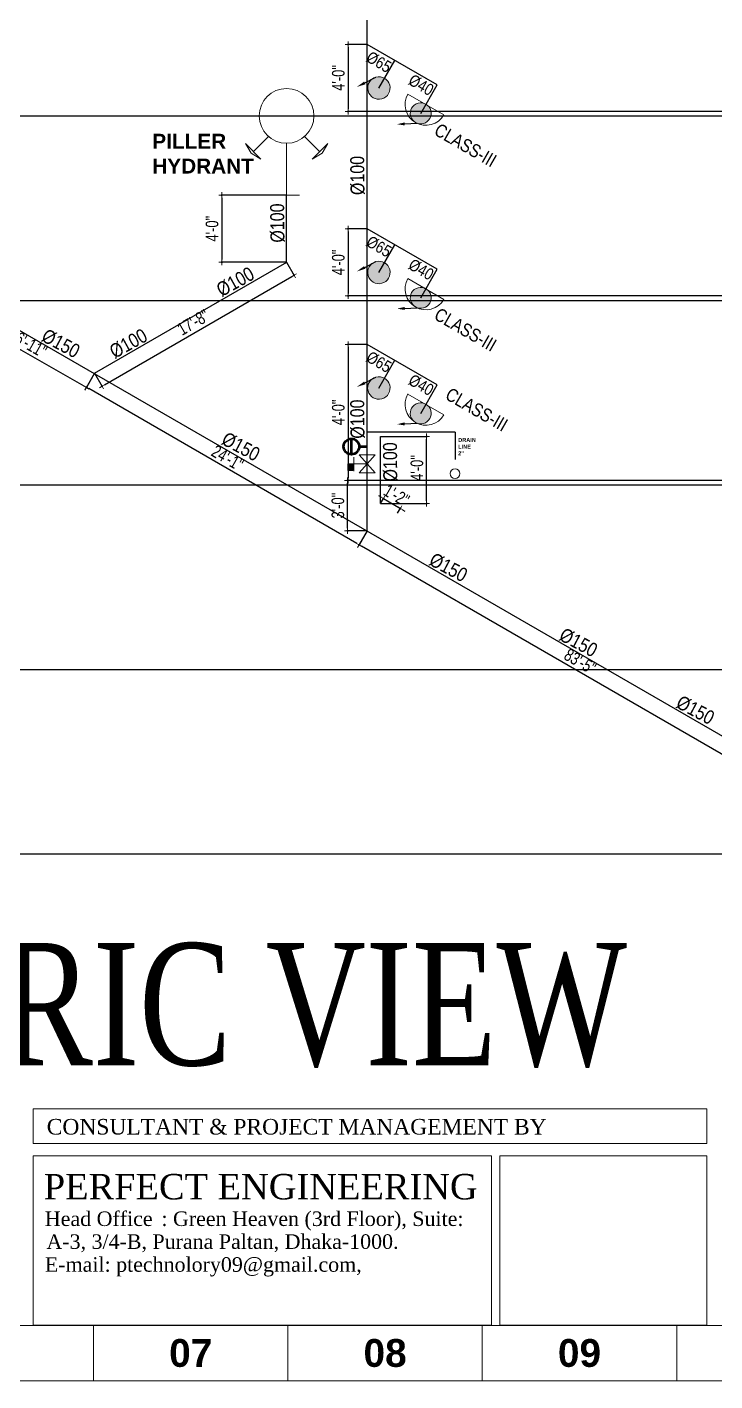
# Model space of a CAD drawing. Header units: inches. Extents: x -98933 to 1585249, y -3352739 to 192771.
# Drawn here: x 45162 to 45654, y 49108 to 50076 of the extents above; entities that cross this region are included whole.
import ezdxf

# ---------------------------------------------------------------- set-up
doc = ezdxf.new("R2010")
doc.units = ezdxf.units.IN
doc.header["$MEASUREMENT"] = 0
doc.header["$PDMODE"] = 35
doc.linetypes.add('CONTINOUS', pattern=[0])
doc.layers.get('0').update_dxf_attribs({"lineweight": 0})
doc.layers.get('Defpoints').update_dxf_attribs({"lineweight": 0})
for name, color, linetype, lineweight in [('DIM', 7, 'Continuous', 0), ('DIM 01', 250, 'Continuous', 9), ('FF-VALVES', 170, 'Continuous', 18), ('FPS- Pillar Hydrant', 1, 'Continuous', 25), ('Hydrant Pipe', 1, 'Continuous', 25), ('Inline', 7, 'Continuous', 0), ('Outline', 7, 'Continuous', 0), ('PIPE', 4, 'Continuous', 0), ('Pipe 150 mm', 1, 'Continuous', 25), ('pipe line', 1, 'Continuous', 25), ('Scale', 7, 'Continuous', 0), ('Scale_Text', 7, 'Continuous', 0), ('SYMBOL HYDRANT', 251, 'Continuous', 0), ('Text', 7, 'Continuous', 0), ('TEXT_TITLEBOX', 7, 'Continuous', 13), ('Titelblk', 7, 'Continuous', 25), ('TITLE', 7, 'Continuous', 20), ('TXT', 7, 'Continuous', 0)]:
    doc.layers.add(name, color=color, linetype=linetype, lineweight=lineweight)
doc.styles.add('ltcnbt', font='swisscl.ttf')
doc.styles.add('MON-01', font='ARIALN.TTF')
doc.styles.add('SHT-TEXT-1', font='times.ttf', dxfattribs={"height": 12})
doc.styles.get("Standard").update_dxf_attribs({"font": 'arialbd.ttf', "height": 24})
doc.styles.add('STYLE3', font='arial.ttf', dxfattribs={"width": 0.75})
doc.styles.add('TX 5', font='ARIALN.TTF')
doc.dimstyles.new('3_16', dxfattribs={"dimscale": 0.75, "dimtxt": 20, "dimasz": 2.5, "dimexe": 0.18, "dimexo": 0.0625, "dimgap": 0.125, "dimtad": 0, "dimdec": 0, "dimzin": 3, "dimdsep": 46, "dimlunit": 4, "dimtxsty": 'ltcnbt', "dimblk": 'D', "dimcen": 3, "dimclrt": 7, "dimadec": 0, "dimazin": 0, "dimtfac": 16, "dimtdec": 0, "dimtix": 1, "dimtmove": 0, "dimatfit": 3, "dimfxl": 1, "dimtvp": 0.75, "dimtolj": 1, "dimtzin": 0, "dimarcsym": 0})

# ---------------------------------------------------------------- blocks, each defined once
blk = doc.blocks.new('FPS- Pillar Hydrant')
at = {"layer": 'FPS- Pillar Hydrant', "lineweight": 0}
for p, q in [((-4332.11, -11785.13), (-4334.44, -11787.46)), ((-4332.24, -11785.1), (-4333.39, -11783.95)), ((-4333.39, -11783.95), (-4331.04, -11786.3)), ((-4333.39, -11783.95), (-4331.04, -11786.3)), ((-4331.95, -11784.81), (-4333.39, -11783.95)), ((-4331.04, -11786.3), (-4331.95, -11784.81)), ((-4325.55, -11792.25), (-4325.55, -11788.24)), ((-4333.42, -11790.19), (-4325.55, -11790.19)), ((-4325.55, -11790.19), (-4325.55, -11792.25)), ((-4332.11, -11795.24), (-4334.44, -11792.92)), ((-4333.39, -11796.43), (-4331.04, -11794.08)), ((-4333.39, -11796.43), (-4331.04, -11794.08)), ((-4331.04, -11794.08), (-4331.95, -11795.56)), ((-4332.24, -11795.27), (-4333.39, -11796.43)), ((-4331.95, -11795.56), (-4333.39, -11796.43))]:
    blk.add_line(p, q, dxfattribs=at)
blk.add_circle((-4337.58, -11790.19), 4.16, dxfattribs=at)
blk = doc.blocks.new('D')
at = {"layer": 'DIM'}
for q in [(-1.125, 0), (0, 1.125), (1.125, 0), (0, -1.125)]:
    blk.add_line((0, 0), q, dxfattribs=at)
at = {"layer": 'DIM', "color": 6, "const_width": 0.375}
blk.add_lwpolyline([(-0.1875, 0, 1), (0.1875, 0, 1)], format="xyb", close=True, dxfattribs=at)
blk = doc.blocks.new('*D280')
at = {"layer": 'Defpoints', "color": 0, "transparency": 16777216}
for p in [(45347.78, 49956.01, 0), (45301.36, 49908.01), (45347.78, 49908.01, 0)]:
    blk.add_point(p, dxfattribs=at)
at = {"layer": 'DIM 01', "color": 0, "lineweight": -2, "transparency": 16777216}
for p, q in [((45347.73, 49956.01), (45301.22, 49956.01)), ((45301.36, 49954.13), (45301.36, 49909.88)), ((45347.73, 49908.01), (45301.22, 49908.01))]:
    blk.add_line(p, q, dxfattribs=at)
at = {"layer": 'DIM 01', "color": 0, "lineweight": -2, "transparency": 16777216, "xscale": 1.875, "yscale": 1.875, "zscale": 1.875}
for p, rotation in [((45301.36, 49956.01), 90), ((45301.36, 49908.01), 270)]:
    blk.add_blockref('D', p, dxfattribs=dict(at, rotation=rotation))
at = {"layer": 'DIM 01', "color": 7, "lineweight": -2, "transparency": 16777216, "insert": (45294.44, 49932.01), "char_height": 9, "attachment_point": 5, "rotation": 90, "style": 'ltcnbt'}
blk.add_mtext('\\A1;4\'-0"', dxfattribs=at)
blk = doc.blocks.new('PAGE')
at = {"layer": 'Inline', "color": 252, "lineweight": 15}
blk.add_lwpolyline([(178051640.63, 22656441.11), (178051640.63, 22657235.79), (178050505.36, 22657235.79), (178050505.36, 22656441.11)], close=True, dxfattribs=at)
at = {"layer": 'Outline', "color": 252, "lineweight": 15}
blk.add_line((178050483.42, 22656424.24), (178051662.57, 22656424.24), dxfattribs=at)
at = {"layer": 'Scale', "color": 252, "lineweight": 9}
for p, q in [((178050837.01, 22656424.24), (178050837.01, 22656441.11)), ((178050896, 22656424.24), (178050896, 22656441.11)), ((178050955, 22656424.24), (178050955, 22656441.11)), ((178051014, 22656424.24), (178051014, 22656441.11))]:
    blk.add_line(p, q, dxfattribs=at)
at = {"layer": 'Scale_Text', "color": 252, "lineweight": 13, "char_height": 8.435, "width": 2.5102, "attachment_point": 5}
for s, insert in [('07', (178050866.5, 22656432.67)), ('08', (178050925.5, 22656432.67)), ('09', (178050984.5, 22656432.67))]:
    blk.add_mtext(s, dxfattribs=dict(at, insert=insert))
blk = doc.blocks.new('Title')
at = {"layer": 'Titelblk', "color": 3, "linetype": 'Continuous', "lineweight": 0, "xscale": 3.014611567961765, "yscale": 3.014611567959946, "zscale": 3.014611567966516}
blk.add_blockref('PAGE', (-536855255.8, -68388224), dxfattribs=at)
blk = doc.blocks.new('*D807')
at = {"layer": 'Defpoints', "color": 0, "transparency": 16777216}
for p in [(45415.04, 49783.38, 0), (45448.02, 49783.38), (45415.04, 49735.38, 0)]:
    blk.add_point(p, dxfattribs=at)
at = {"layer": 'DIM 01', "color": 0, "lineweight": -2, "transparency": 16777216}
for p, q in [((45415.09, 49783.38), (45448.15, 49783.38)), ((45448.02, 49737.26), (45448.02, 49781.51)), ((45415.09, 49735.38), (45448.15, 49735.38))]:
    blk.add_line(p, q, dxfattribs=at)
at = {"layer": 'DIM 01', "color": 0, "lineweight": -2, "transparency": 16777216, "xscale": 1.875, "yscale": 1.875, "zscale": 1.875}
for p, rotation in [((45448.02, 49783.38), 90), ((45448.02, 49735.38), 270)]:
    blk.add_blockref('D', p, dxfattribs=dict(at, rotation=rotation))
at = {"layer": 'DIM 01', "color": 7, "lineweight": -2, "transparency": 16777216, "insert": (45441.1, 49760.82), "char_height": 9, "attachment_point": 5, "rotation": 90, "style": 'ltcnbt'}
blk.add_mtext('\\A1;4\'-0"', dxfattribs=at)
blk = doc.blocks.new('A$C47DA282D')
at = {"lineweight": -2}
h = blk.add_hatch(color=5, dxfattribs=at)
h.dxf.hatch_style = 1
h.paths.add_polyline_path([(205, 118), (169, 118), (169, 69), (205, 69)])
at = {"color": 1, "lineweight": 20, "ltscale": 2}
for p, q in [((0, 138), (122, 138)), ((122, 0), (0, 138)), ((0, 0), (122, 138)), ((161, 19), (161, 125)), ((61, 69), (205, 69)), ((122, 0), (0, 0))]:
    blk.add_line(p, q, dxfattribs=at)
at = {"lineweight": -2}
blk.add_lwpolyline([(205, 69), (169, 69), (169, 118), (205, 118)], close=True, dxfattribs=at)
blk = doc.blocks.new('*D808')
at = {"layer": 'Defpoints', "color": 0, "transparency": 16777216}
for p in [(45415.04, 49735.38, 0), (45429.2, 49731.9), (45427.17, 49728.38, 0)]:
    blk.add_point(p, dxfattribs=at)
at = {"layer": 'DIM 01', "color": 0, "lineweight": -2, "transparency": 16777216}
for p, q in [((45415.45, 49739.83), (45413.82, 49740.77)), ((45415.07, 49735.43), (45417.14, 49739.01)), ((45417.07, 49738.9), (45429.2, 49731.9)), ((45427.19, 49728.43), (45429.26, 49732.01)), ((45430.82, 49730.96), (45432.44, 49730.02))]:
    blk.add_line(p, q, dxfattribs=at)
at = {"layer": 'DIM 01', "color": 0, "lineweight": -2, "transparency": 16777216, "xscale": 1.875, "yscale": 1.875, "zscale": 1.875}
for p, rotation in [((45417.07, 49738.9), 329.9999999999972), ((45429.2, 49731.9), 149.9999999999971)]:
    blk.add_blockref('D', p, dxfattribs=dict(at, rotation=rotation))
at = {"layer": 'DIM 01', "color": 7, "lineweight": -2, "transparency": 16777216, "insert": (45426.52, 49741.26), "char_height": 9, "attachment_point": 5, "rotation": 330, "style": 'ltcnbt'}
blk.add_mtext('\\A1;1\'-2"', dxfattribs=at)
blk = doc.blocks.new('*D809')
at = {"layer": 'Defpoints', "color": 0, "transparency": 16777216}
for p in [(45391.43, 49751.88), (45405.52, 49751.88, 0), (45405.52, 49715.88, 0)]:
    blk.add_point(p, dxfattribs=at)
at = {"layer": 'DIM 01', "color": 0, "lineweight": -2, "transparency": 16777216}
for p, q in [((45405.47, 49751.88), (45391.29, 49751.88)), ((45391.43, 49717.76), (45391.43, 49750.01)), ((45405.47, 49715.88), (45391.29, 49715.88))]:
    blk.add_line(p, q, dxfattribs=at)
at = {"layer": 'DIM 01', "color": 0, "lineweight": -2, "transparency": 16777216, "xscale": 1.875, "yscale": 1.875, "zscale": 1.875}
for p, rotation in [((45391.43, 49751.88), 90), ((45391.43, 49715.88), 270)]:
    blk.add_blockref('D', p, dxfattribs=dict(at, rotation=rotation))
at = {"layer": 'DIM 01', "color": 7, "lineweight": -2, "transparency": 16777216, "insert": (45384.51, 49733.88), "char_height": 9, "attachment_point": 5, "rotation": 90, "style": 'ltcnbt'}
blk.add_mtext('\\A1;3\'-0"', dxfattribs=at)
blk = doc.blocks.new('1')
at = {"layer": 'pipe line'}
h = blk.add_hatch(color=256, dxfattribs=at)
edge = h.paths.add_edge_path()
edge.add_ellipse((20904, 9121.3), major_axis=(7.71, 7.71), ratio=1, start_angle=225, end_angle=405, ccw=False)
edge.add_ellipse((20904, 9121.3), major_axis=(7.71, 7.71), ratio=1, start_angle=45, end_angle=225, ccw=False)
at = {"layer": 'Hydrant Pipe', "lineweight": 5}
blk.add_ellipse((20904, 9121.3), major_axis=(-7.71, 7.71), ratio=1, start_param=2.356194490192165, end_param=8.63937979737175, dxfattribs=at)
at = {"layer": 'pipe line'}
blk.add_line((20889.7, 9118.7), (20896.3, 9129), dxfattribs=at)
blk.add_solid([(20888.5, 9119.5), (20884.9, 9111.4), (20890.9, 9117.9)], dxfattribs=at)
blk = doc.blocks.new('2')
h = blk.add_hatch(color=1)
edge = h.paths.add_edge_path()
edge.add_ellipse((20874.5, 9118.5), major_axis=(7.2, 7.2), ratio=1, start_angle=45.0189, end_angle=225.0189, ccw=False)
edge.add_ellipse((20874.5, 9118.5), major_axis=(7.2, 7.2), ratio=1, start_angle=225.0189, end_angle=405.0189, ccw=False)
at = {"color": 1}
blk.add_ellipse((20874.5, 9118.5), major_axis=(-7.2, 7.2), ratio=1, start_param=2.356194490192194, end_param=8.63937979737178, dxfattribs=at)
at = {"layer": 'Hydrant Pipe', "lineweight": 5}
blk.add_line((20884.5, 9138.7), (20884.5, 9098.3), dxfattribs=at)
blk.add_ellipse((20884.5, 9118.5), major_axis=(-14.3, 14.3), ratio=1, start_param=-0.785067, end_param=2.356525, dxfattribs=at)
at = {"layer": 'pipe line'}
blk.add_line((20857.8, 9110.1), (20864.5, 9120.4), dxfattribs=at)
blk.add_solid([(20856.5, 9110.8), (20853.9, 9103.9), (20859.2, 9109.5)], dxfattribs=at)
blk = doc.blocks.new('SS')
at = {"layer": 'PIPE', "lineweight": -2}
for points in [[(-42579.74, 19893.38), (-42579.74, 19904.15)], [(-42563.29, 19893.05), (-42563.29, 19904.15)]]:
    blk.add_lwpolyline(points, dxfattribs=at)
at = {"layer": 'Pipe 150 mm', "lineweight": -2, "ltscale": 100000}
blk.add_line((-42563.29, 19904.15), (-42590.47, 19904.15), dxfattribs=at)
at = {"layer": 'PIPE', "color": 8, "lineweight": -2, "xscale": 0.3465627753612353, "yscale": 0.3465627753757872, "zscale": 0.3465627753702641}
blk.add_blockref('1', (-49824.3, 16732.3), dxfattribs=at)
at = {"layer": 'PIPE', "color": 8, "lineweight": -2, "xscale": -0.3465627753757872, "yscale": 0.3465627753757872, "zscale": 0.3465627753702641, "rotation": 270}
blk.add_blockref('2', (-45723.41, 12658.73), dxfattribs=at)
at = {"layer": 'TXT', "color": 7, "lineweight": -2, "style": 'MON-01'}
for s, height, p in [('%%C65', 3.93, (-42588.35, 19899.06)), ('%%C40', 3.93, (-42572.19, 19899.46)), ('CLASS-III', 4.462, (-42556.23, 19889.11))]:
    blk.add_text(s, height=height, dxfattribs=at).set_placement(p)
blk = doc.blocks.new('*D813')
at = {"layer": 'Defpoints', "color": 0, "transparency": 16777216}
for p in [(45405.52, 50063.88, 0), (45391.76, 50015.88), (45405.52, 50015.88, 0)]:
    blk.add_point(p, dxfattribs=at)
at = {"layer": 'DIM 01', "color": 0, "lineweight": -2, "transparency": 16777216}
for p, q in [((45405.47, 50063.88), (45391.62, 50063.88)), ((45391.76, 50062.01), (45391.76, 50017.76)), ((45405.47, 50015.88), (45391.62, 50015.88))]:
    blk.add_line(p, q, dxfattribs=at)
at = {"layer": 'DIM 01', "color": 0, "lineweight": -2, "transparency": 16777216, "xscale": 1.875, "yscale": 1.875, "zscale": 1.875}
for p, rotation in [((45391.76, 50063.88), 90), ((45391.76, 50015.88), 270)]:
    blk.add_blockref('D', p, dxfattribs=dict(at, rotation=rotation))
at = {"layer": 'DIM 01', "color": 7, "lineweight": -2, "transparency": 16777216, "insert": (45384.84, 50039.88), "char_height": 9, "attachment_point": 5, "rotation": 90, "style": 'ltcnbt'}
blk.add_mtext('\\A1;4\'-0"', dxfattribs=at)
blk = doc.blocks.new('*D814')
at = {"layer": 'Defpoints', "color": 0, "transparency": 16777216}
for p in [(45405.52, 49931.88, 0), (45391.76, 49883.88), (45405.52, 49883.88, 0)]:
    blk.add_point(p, dxfattribs=at)
at = {"layer": 'DIM 01', "color": 0, "lineweight": -2, "transparency": 16777216}
for p, q in [((45405.47, 49931.88), (45391.62, 49931.88)), ((45391.76, 49930.01), (45391.76, 49885.76)), ((45405.47, 49883.88), (45391.62, 49883.88))]:
    blk.add_line(p, q, dxfattribs=at)
at = {"layer": 'DIM 01', "color": 0, "lineweight": -2, "transparency": 16777216, "xscale": 1.875, "yscale": 1.875, "zscale": 1.875}
for p, rotation in [((45391.76, 49931.88), 90), ((45391.76, 49883.88), 270)]:
    blk.add_blockref('D', p, dxfattribs=dict(at, rotation=rotation))
at = {"layer": 'DIM 01', "color": 7, "lineweight": -2, "transparency": 16777216, "insert": (45384.84, 49907.88), "char_height": 9, "attachment_point": 5, "rotation": 90, "style": 'ltcnbt'}
blk.add_mtext('\\A1;4\'-0"', dxfattribs=at)
blk = doc.blocks.new('ball.v')
at = {"color": 7, "linetype": 'ByBlock', "lineweight": 13, "const_width": 1}
for points in [[(386990, 646713), (386687, 646713)], [(386990, 646537), (386990, 646888)], [(387146, 646537), (387146, 646995), (387395, 646995)], [(387302, 646537), (387302, 646888)], [(387302, 646713), (387601, 646713)]]:
    blk.add_lwpolyline(points, dxfattribs=at)
at = {"color": 7, "linetype": 'CONTINOUS'}
blk.add_circle((387146, 646713), 156, dxfattribs=at)
blk = doc.blocks.new('sswy')
at = {"color": 1, "lineweight": 50}
for p, q in [((-252715.6, 148513.7), (-252753.9, 148513.7)), ((-252678.3, 148551), (-252678.3, 148476.4))]:
    blk.add_line(p, q, dxfattribs=at)
blk.add_circle((-252678.3, 148513.7), 37.3, dxfattribs=at)
blk = doc.blocks.new('*D815')
at = {"layer": 'Defpoints', "color": 0, "transparency": 16777216}
for p in [(45405.52, 49849.25, 0), (45391.76, 49751.88), (45405.52, 49751.88, 0)]:
    blk.add_point(p, dxfattribs=at)
at = {"layer": 'DIM 01', "color": 0, "lineweight": -2, "transparency": 16777216}
for p, q in [((45405.47, 49849.25), (45391.62, 49849.25)), ((45391.76, 49847.38), (45391.76, 49753.76)), ((45405.47, 49751.88), (45391.62, 49751.88))]:
    blk.add_line(p, q, dxfattribs=at)
at = {"layer": 'DIM 01', "color": 0, "lineweight": -2, "transparency": 16777216, "xscale": 1.875, "yscale": 1.875, "zscale": 1.875}
for p, rotation in [((45391.76, 49849.25), 90), ((45391.76, 49751.88), 270)]:
    blk.add_blockref('D', p, dxfattribs=dict(at, rotation=rotation))
at = {"layer": 'DIM 01', "color": 7, "lineweight": -2, "transparency": 16777216, "insert": (45384.84, 49800.57), "char_height": 9, "attachment_point": 5, "rotation": 90, "style": 'ltcnbt'}
blk.add_mtext('\\A1;4\'-0"', dxfattribs=at)
blk = doc.blocks.new('*D826')
at = {"layer": 'Defpoints', "color": 0, "transparency": 16777216}
for p in [(45405.47, 49715.88, 0), (45399.65, 49705.81), (45715.18, 49537.05, 0)]:
    blk.add_point(p, dxfattribs=at)
at = {"layer": 'DIM 01', "color": 0, "lineweight": -2, "transparency": 16777216}
for p, q in [((45405.45, 49715.84), (45399.59, 49705.69)), ((45707.73, 49527.91), (45401.28, 49704.87)), ((45715.15, 49537.01), (45709.29, 49526.86))]:
    blk.add_line(p, q, dxfattribs=at)
at = {"layer": 'DIM 01', "color": 0, "lineweight": -2, "transparency": 16777216, "xscale": 1.875, "yscale": 1.875, "zscale": 1.875}
for p, rotation in [((45399.65, 49705.81), 149.9962450677195), ((45709.36, 49526.97), 329.9962450677194)]:
    blk.add_blockref('D', p, dxfattribs=dict(at, rotation=rotation))
at = {"layer": 'DIM 01', "color": 7, "lineweight": -2, "transparency": 16777216, "insert": (45557.97, 49622.39), "char_height": 9, "attachment_point": 5, "rotation": 329.99625, "style": 'ltcnbt'}
blk.add_mtext('\\A1;83\'-5"', dxfattribs=at)
blk = doc.blocks.new('*D827')
at = {"layer": 'Defpoints', "color": 0, "transparency": 16777216}
for p in [(45210.31, 49828.61, 0), (45204.48, 49818.52), (45405.52, 49715.88, 0)]:
    blk.add_point(p, dxfattribs=at)
at = {"layer": 'DIM 01', "color": 0, "lineweight": -2, "transparency": 16777216}
for p, q in [((45210.29, 49828.57), (45204.42, 49818.4)), ((45398.06, 49706.73), (45206.11, 49817.58)), ((45405.5, 49715.84), (45399.62, 49705.67))]:
    blk.add_line(p, q, dxfattribs=at)
at = {"layer": 'DIM 01', "color": 0, "lineweight": -2, "transparency": 16777216, "xscale": 1.875, "yscale": 1.875, "zscale": 1.875}
for p, rotation in [((45204.48, 49818.52), 149.9940426921015), ((45399.69, 49705.79), 329.9940426921015)]:
    blk.add_blockref('D', p, dxfattribs=dict(at, rotation=rotation))
at = {"layer": 'DIM 01', "color": 7, "lineweight": -2, "transparency": 16777216, "insert": (45305.47, 49768.02), "char_height": 9, "attachment_point": 5, "rotation": 329.99404, "style": 'ltcnbt'}
blk.add_mtext('\\A1;24\'-1"', dxfattribs=at)
blk = doc.blocks.new('*D828')
at = {"layer": 'Defpoints', "color": 0, "transparency": 16777216}
for p in [(45119.59, 49880.42, 0), (45113.71, 49870.13), (45210.31, 49828.61, 0)]:
    blk.add_point(p, dxfattribs=at)
at = {"layer": 'DIM 01', "color": 0, "lineweight": -2, "transparency": 16777216}
for p, q in [((45119.57, 49880.38), (45113.64, 49870.01)), ((45202.81, 49819.25), (45115.34, 49869.2)), ((45210.29, 49828.57), (45204.37, 49818.2))]:
    blk.add_line(p, q, dxfattribs=at)
at = {"layer": 'DIM 01', "color": 0, "lineweight": -2, "transparency": 16777216, "xscale": 1.875, "yscale": 1.875, "zscale": 1.875}
for p, rotation in [((45113.71, 49870.13), 150.2703590381772), ((45204.44, 49818.32), 330.2703590381772)]:
    blk.add_blockref('D', p, dxfattribs=dict(at, rotation=rotation))
at = {"layer": 'DIM 01', "color": 7, "lineweight": -2, "transparency": 16777216, "insert": (45162.5, 49850.23), "char_height": 9, "attachment_point": 5, "rotation": 330.27036, "style": 'ltcnbt'}
blk.add_mtext('\\A1;56\'-11"', dxfattribs=at)
blk = doc.blocks.new('*D829')
at = {"layer": 'Defpoints', "color": 0, "transparency": 16777216}
for p in [(45347.73, 49908.01, 0), (45353.1, 49898.71), (45210.31, 49828.61, 0)]:
    blk.add_point(p, dxfattribs=at)
at = {"layer": 'DIM 01', "color": 0, "lineweight": -2, "transparency": 16777216}
for p, q in [((45347.76, 49907.96), (45353.17, 49898.6)), ((45217.31, 49820.26), (45351.48, 49897.78)), ((45210.34, 49828.57), (45215.75, 49819.2))]:
    blk.add_line(p, q, dxfattribs=at)
at = {"layer": 'DIM 01', "color": 0, "lineweight": -2, "transparency": 16777216, "xscale": 1.875, "yscale": 1.875, "zscale": 1.875}
for p, rotation in [((45353.1, 49898.71), 30.01692300216946), ((45215.68, 49819.32), 210.0169230021695)]:
    blk.add_blockref('D', p, dxfattribs=dict(at, rotation=rotation))
at = {"layer": 'DIM 01', "color": 7, "lineweight": -2, "transparency": 16777216, "insert": (45280.93, 49865), "char_height": 9, "attachment_point": 5, "rotation": 30.01692, "style": 'ltcnbt'}
blk.add_mtext('\\A1;17\'-8"', dxfattribs=at)

msp = doc.modelspace()

# ---------------------------------------------------------------- linework, layer by layer
at = {"layer": 'DIM 01', "lineweight": -2}
for p, q in [((45868.78, 50012.42, 0), (44764.09, 50012.42, 0)), ((46092.59, 50015.88, 0), (45405.47, 50015.88, 0)), ((45868.78, 49880.42, 0), (44764.09, 49880.42, 0)), ((46092.59, 49883.88, 0), (45405.47, 49883.88, 0)), ((46092.59, 49751.88, 0), (45405.47, 49751.88, 0)), ((45868.78, 49748.42, 0), (44764.09, 49748.42)), ((45868.77, 49616.42, 0), (44764.09, 49616.42, 0)), ((45868.77, 49484.42, 0), (44764.09, 49484.42, 0))]:
    msp.add_line(p, q, dxfattribs=at)
at = {"layer": 'PIPE', "lineweight": -2, "elevation": 0}
for points in [[(45413.84, 49818.01), (45425.29, 49837.84)], [(45443.78, 49799.9), (45455.59, 49820.35)]]:
    msp.add_lwpolyline(points, dxfattribs=at)
at = {"layer": 'Pipe 150 mm', "lineweight": -2}
for p, q in [((45405.52, 49715.88, 0), (45405.52, 50619.51, 0)), ((45347.78, 49908.01, 0), (45347.78, 49956.01, 0)), ((45210.31, 49828.61, 0), (45347.83, 49908.01, 0)), ((45882.82, 49440.29, 0), (45119.59, 49880.42, 0)), ((45415.04, 49735.38, 0), (45415.04, 49783.38, 0))]:
    msp.add_line(p, q, dxfattribs=at)
at = {"layer": 'Pipe 150 mm', "lineweight": -2, "ltscale": 100000}
msp.add_line((45455.59, 49820.35, 0), (45405.52, 49849.25, 0), dxfattribs=at)
at = {"layer": 'pipe line', "lineweight": -2, "ltscale": 0.5}
for q in [(45405.52, 49786.34, 0), (45468.37, 49766.97, 0)]:
    msp.add_line((45468.37, 49786.34, 0), q, dxfattribs=at)
at = {"layer": 'TEXT_TITLEBOX'}
for p, q in [((45166.33, 49277.43), (45166.33, 49302.34)), ((45166.33, 49302.34), (45648.6, 49302.34)), ((45648.6, 49302.34), (45648.6, 49277.43)), ((45648.6, 49277.43), (45166.33, 49277.43)), ((45166.36, 49147.4), (45166.36, 49268.69)), ((45166.36, 49268.69), (45494.37, 49268.69)), ((45494.37, 49268.69), (45494.37, 49147.4)), ((45500.33, 49147.4), (45500.33, 49268.69)), ((45500.33, 49268.69), (45648.65, 49268.69)), ((45648.65, 49268.69), (45648.65, 49147.4)), ((45494.37, 49147.4), (45166.36, 49147.4)), ((45648.65, 49147.4), (45500.33, 49147.4))]:
    msp.add_line(p, q, dxfattribs=at)

# ---------------------------------------------------------------- block references
at = {"lineweight": -2, "xscale": 0.1502146920538507, "yscale": 0.1502146920538507, "zscale": 0.1502146920587906, "rotation": 180}
msp.add_blockref('sswy', (7438.17, 72085.09, 0), dxfattribs=at)
at = {"layer": 'DIM', "lineweight": -3, "xscale": 4.715091585123446, "yscale": 4.715091583988396, "zscale": 4.715091585974162, "rotation": 270}
msp.add_blockref('FPS- Pillar Hydrant', (100939.59, 29560.62, 0), dxfattribs=at)
at = {"layer": 'FF-VALVES', "lineweight": -2, "xscale": 0.0949106506886892, "yscale": 0.09491065121255815, "zscale": 0.0949106511442963, "rotation": 180}
msp.add_blockref('A$C47DA282D', (45411.26, 49770.32, 0), dxfattribs=at)
at = {"layer": 'PIPE', "color": 8, "lineweight": -2, "yscale": 0.7369957973228338, "zscale": 0.7369957973098616}
for name, p, xscale, rotation in [('1', (28710.52, 51699.4, 0), 0.7369957972964372, 330.0000000005502), ('2', (31931.64, 39836.76, 0), -0.7369957973226166, 240.0000000004189)]:
    msp.add_blockref(name, p, dxfattribs=dict(at, xscale=xscale, rotation=rotation))
at = {"layer": 'Pipe 150 mm', "xscale": 2.12658672449988, "yscale": 2.126586724509252, "zscale": 2.126586724491467, "rotation": 330.0000000003069}
for p in [(102679.51, -31879.32, 0), (102679.51, -32011.32, 0)]:
    msp.add_blockref('SS', p, dxfattribs=at)
at = {"layer": 'SYMBOL HYDRANT', "color": 0, "lineweight": 0, "xscale": -0.02220112050417811, "yscale": 0.02220112047507428, "zscale": 0.02220112051298021, "rotation": 90}
msp.add_blockref('ball.v', (59826.12, 58351.84, 0), dxfattribs=at)
at = {"layer": 'TITLE', "xscale": 0.7823455410753013, "yscale": 0.7823455410753013, "zscale": 0.7823455346014935}
msp.add_blockref('Title', (124338.27, 117879.99), dxfattribs=at)

# ---------------------------------------------------------------- texts
at = {"lineweight": -2, "attachment_point": 1}
for s, insert, char_height, width in [('PILLER HYDRANT', (45251.59, 49999.92), 10.6598, 39.7693), ("DRAIN LINE 2''", (45470.6, 49782.29, 0), 2.8599, 10.6697)]:
    msp.add_mtext(s, dxfattribs=dict(at, insert=insert, char_height=char_height, width=width))
at = {"layer": 'Text', "lineweight": -2, "char_height": 10, "attachment_point": 1, "style": 'TX 5'}
for s, insert, rotation in [('\\pt40;Ø100', (45393.56, 49956.01, 0), 90.54698), ('\\pt40;Ø100', (45336.24, 49921.99, 0), 90.54698), ('\\pt40;Ø100', (45296.34, 49891.75, 0), 29.00707), ('\\pt40;Ø150', (45176.16, 49861, 0), 332.06162), ('\\pt40;Ø100', (45219.78, 49847.55, 0), 29.00707), ('\\pt40;Ø100', (45393.56, 49781.72, 0), 90.54698), ('\\pt40;Ø150', (45305.06, 49787.18, 0), 332.06162), ('\\pt40;Ø100', (45417.03, 49751.11, 0), 90.54698), ('\\pt40;Ø150', (45453.67, 49700.78, 0), 332.06162), ('\\pt40;Ø150', (45546.75, 49647.05, 0), 332.06162), ('\\pt40;Ø150', (45630.45, 49598.72, 0), 332.06162)]:
    msp.add_mtext_dynamic_manual_height_columns(s, width=23.5678, gutter_width=25, heights=[0], dxfattribs=dict(at, insert=insert, rotation=rotation))
at = {"layer": 'Text', "color": 7, "linetype": 'Continuous', "lineweight": -2, "ltscale": 30, "insert": (44774.47, 49420.94), "char_height": 87.4286, "attachment_point": 1, "style": 'STYLE3'}
msp.add_mtext('{\\fTimes New Roman|b0|i0|c0|p18;\\C3;ISOMETRIC VIEW}', dxfattribs=at)
at = {"layer": 'TEXT_TITLEBOX', "lineweight": 25, "style": 'SHT-TEXT-1'}
msp.add_text('CONSULTANT & PROJECT MANAGEMENT BY', height=11.1351, dxfattribs=at).set_placement((45176.07, 49283.91))
at = {"layer": 'TEXT_TITLEBOX', "color": 1, "lineweight": 25, "style": 'SHT-TEXT-1'}
msp.add_text('PERFECT ENGINEERING', height=18.1908, dxfattribs=at).set_placement((45173.95, 49237.52))
at = {"layer": 'TEXT_TITLEBOX', "color": 7, "lineweight": 25, "style": 'SHT-TEXT-1'}
for s, p in [('Head Office', (45174.72, 49218.48)), (': Green Heaven (3rd Floor), Suite:', (45258.16, 49218.48)), ('A-3, 3/4-B, Purana Paltan, Dhaka-1000.', (45175.87, 49202.11)), ('E-mail: ptechnolory09@gmail.com,', (45174.74, 49185.73))]:
    msp.add_text(s, height=10.3947, dxfattribs=at).set_placement(p)
at = {"layer": 'TXT', "color": 7, "lineweight": -2, "style": 'MON-01'}
for s, height, p in [('%%C65', 8.358, (45404.02, 49837.63, 0)), ('%%C40', 8.358, (45434.2, 49821.18, 0)), ('CLASS-III', 9.489, (45460.58, 49810.64, 0))]:
    msp.add_text(s, height=height, rotation=330, dxfattribs=at).set_placement(p)

# ---------------------------------------------------------------- dimensions: what is measured, and where the dimension line sits
at = {"layer": 'DIM 01', "lineweight": -2}
for base, p1, p2, picture, middle in [((45391.76, 50015.88, 0), (45405.52, 50063.88, 0), (45405.52, 50015.88, 0), '*D813', (45384.84, 50039.88, 0)), ((45391.76, 49883.88, 0), (45405.52, 49931.88, 0), (45405.52, 49883.88, 0), '*D814', (45384.84, 49907.88, 0)), ((45391.43, 49751.88, 0), (45405.52, 49715.88, 0), (45405.52, 49751.88, 0), '*D809', (45384.51, 49733.88, 0))]:
    dim = msp.add_linear_dim(base=base, p1=p1, p2=p2, angle=90, dimstyle='3_16', override={"dimtxt": 12, "dimtmove": 1}, dxfattribs=at)
    dim.commit()
    dim.dimension.update_dxf_attribs({"geometry": picture, "text_midpoint": middle})
for p1, p2, distance, picture, middle in [((45347.78, 49956.01, 0), (45347.78, 49908.01, 0), -46.42, '*D280', (45294.44, 49932.01, 0)), ((45415.04, 49735.38, 0), (45427.17, 49728.38, 0), 4.05, '*D808', (45426.52, 49741.26, 0))]:
    dim = msp.add_aligned_dim(p1=p1, p2=p2, distance=distance, dimstyle='3_16', override={"dimtxt": 12, "dimtmove": 1}, dxfattribs=at)
    dim.commit()
    dim.dimension.update_dxf_attribs({"geometry": picture, "text_midpoint": middle})
for p1, p2, distance, text, picture, middle in [((45210.31, 49828.61, 0), (45347.73, 49908.01, 0), -10.73, '17\'-8"', '*D829', (45280.93, 49865)), ((45210.31, 49828.61, 0), (45119.59, 49880.42, 0), 11.85, '56\'-11"', '*D828', (45162.5, 49850.23)), ((45405.52, 49715.88, 0), (45210.31, 49828.61, 0), 11.66, '24\'-1"', '*D827', (45305.47, 49768.02)), ((45715.18, 49537.05, 0), (45405.47, 49715.88, 0), 11.64, '83\'-5"', '*D826', (45557.97, 49622.39))]:
    dim = msp.add_aligned_dim(p1=p1, p2=p2, distance=distance, text=text, dimstyle='3_16', override={"dimtxt": 12, "dimtmove": 1}, dxfattribs=at)
    dim.commit()
    dim.dimension.update_dxf_attribs({"geometry": picture, "text_midpoint": middle})
dim = msp.add_linear_dim(base=(45391.76, 49751.88, 0), p1=(45405.52, 49849.25, 0), p2=(45405.52, 49751.88, 0), angle=90, text='4\'-0"', dimstyle='3_16', override={"dimtxt": 12, "dimtmove": 1}, dxfattribs=at)
dim.commit()
dim.dimension.update_dxf_attribs({"geometry": '*D815', "text_midpoint": (45384.84, 49800.57, 0)})
dim = msp.add_linear_dim(base=(45448.02, 49783.38, 0), p1=(45415.04, 49735.38, 0), p2=(45415.04, 49783.38, 0), angle=90, dimstyle='3_16', override={"dimtxt": 12, "dimtmove": 1}, dxfattribs=at)
dim.commit()
dim.dimension.update_dxf_attribs({"geometry": '*D807', "text_midpoint": (45448.02, 49760.82, 0), "dimtype": 161})

doc.saveas('drawing.dxf')
